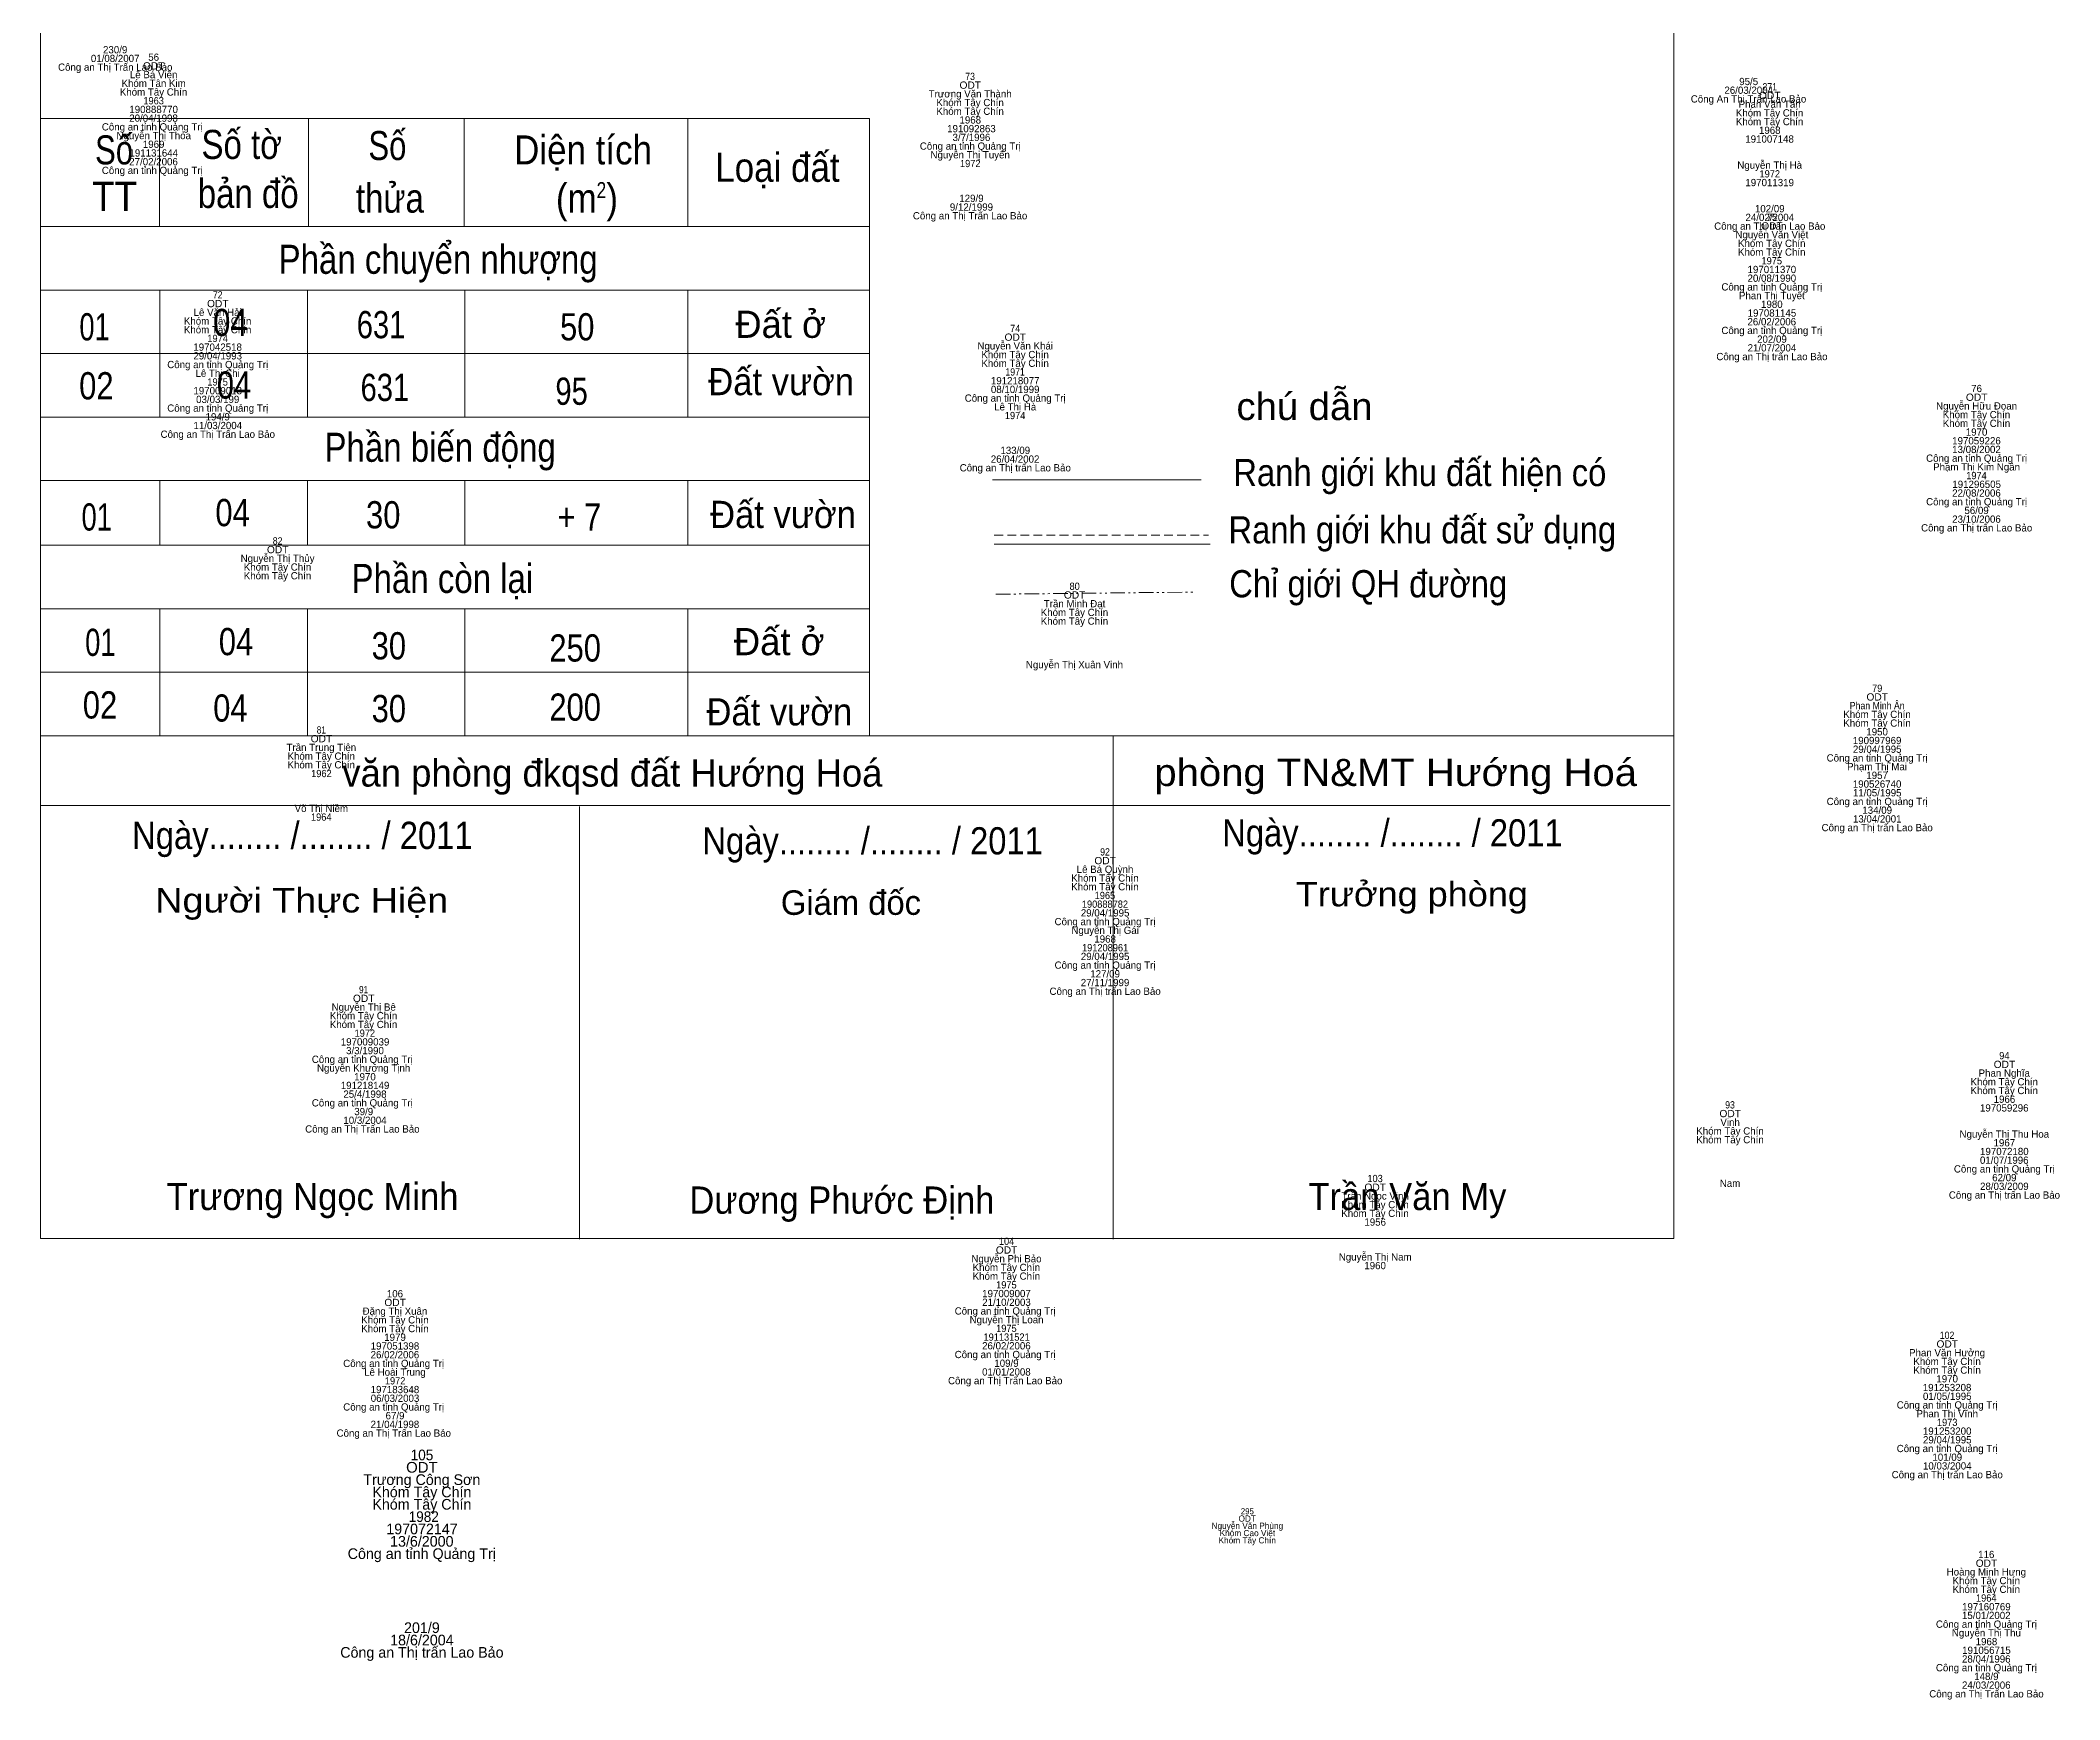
# Model space of a CAD drawing. Header units: metres. Extents: x 537000 to 537501, y 1838003 to 1838507.
# Drawn here: x 537216.8 to 537328, y 1838234.5 to 1838325.9 of the extents above; entities that cross this region are included whole.
import ezdxf
from ezdxf.enums import TextEntityAlignment as Align

# ---------------------------------------------------------------- set-up
doc = ezdxf.new("R2010")
doc.units = ezdxf.units.M
doc.header["$LTSCALE"] = 0.16
doc.linetypes.add('DASH_DOUBLE_DOT', pattern=[9.2, 5, -1.2, 0.3, -1.2, 0.3, -1.2])
doc.linetypes.add('MEDIUM_DASHED', pattern=[4.5, 3, -1.5])
doc.layers.add('1', color=7, linetype='Continuous')
doc.layers.add('2', color=7, linetype='DASH_DOUBLE_DOT', lineweight=13)
doc.layers.add('5', color=7, linetype='Continuous', lineweight=13)

msp = doc.modelspace()

# ---------------------------------------------------------------- linework, layer by layer
at = {"layer": '2'}
msp.add_line((537269.44, 1838295.41), (537280.29, 1838295.53), dxfattribs=at)
at = {"layer": '5'}
for p, q in [((537216.79, 1838321.63), (537262.47, 1838321.63)), ((537223.35, 1838321.63), (537223.35, 1838315.67)), ((537231.56, 1838321.63), (537231.56, 1838315.67)), ((537240.14, 1838321.63), (537240.14, 1838315.67)), ((537252.46, 1838321.63), (537252.46, 1838315.67)), ((537262.47, 1838321.63), (537262.47, 1838287.61)), ((537216.79, 1838315.67), (537262.47, 1838315.67)), ((537216.79, 1838312.17), (537262.47, 1838312.17)), ((537223.37, 1838312.17), (537223.37, 1838305.17)), ((537231.51, 1838312.17), (537231.51, 1838305.17)), ((537240.17, 1838312.17), (537240.17, 1838305.17)), ((537252.47, 1838312.17), (537252.47, 1838305.17)), ((537216.79, 1838308.67), (537262.47, 1838308.67)), ((537216.79, 1838305.17), (537262.47, 1838305.17)), ((537216.79, 1838301.67), (537262.47, 1838301.67)), ((537223.37, 1838301.67), (537223.37, 1838298.11)), ((537231.51, 1838301.67), (537231.51, 1838298.11)), ((537240.17, 1838301.67), (537240.17, 1838298.11)), ((537252.47, 1838301.67), (537252.47, 1838298.11)), ((537269.25, 1838301.71), (537280.75, 1838301.71)), ((537269.35, 1838298.17), (537281.25, 1838298.17)), ((537216.79, 1838298.11), (537262.47, 1838298.11)), ((537216.79, 1838294.61), (537262.47, 1838294.61)), ((537223.37, 1838294.61), (537223.37, 1838287.61)), ((537231.51, 1838294.61), (537231.51, 1838287.61)), ((537240.17, 1838294.61), (537240.17, 1838287.61)), ((537252.47, 1838294.61), (537252.47, 1838287.61)), ((537216.79, 1838291.11), (537262.47, 1838291.11)), ((537216.79, 1838287.61), (537306.79, 1838287.61)), ((537275.89, 1838287.61), (537275.89, 1838259.87)), ((537216.79, 1838283.77), (537306.59, 1838283.77)), ((537246.49, 1838283.71), (537246.49, 1838259.87))]:
    msp.add_line(p, q, dxfattribs=at)
at = {"layer": '5', "linetype": 'MEDIUM_DASHED'}
msp.add_line((537269.35, 1838298.67), (537281.15, 1838298.67), dxfattribs=at)
at = {"layer": '5'}
msp.add_lwpolyline([(537216.79, 1838401.67), (537306.79, 1838401.67), (537306.79, 1838259.91), (537216.79, 1838259.91)], close=True, dxfattribs=at)

# ---------------------------------------------------------------- texts
at = {"layer": '1'}
for s, height, p in [('01/08/2007', 0.4, (537220.91, 1838324.74)), ('230/9', 0.4, (537220.91, 1838325.22)), ('56', 0.4, (537223.03, 1838324.81)), ('Công an Thị Trấn Lao Bảo', 0.4, (537220.915, 1838324.26)), ('Khóm Tân Kim', 0.4, (537223.03, 1838323.37)), ('Lê Bá Viện', 0.4, (537223.03, 1838323.85)), ('95/5', 0.4, (537310.915, 1838323.47)), ('Khóm Tây Chín', 0.4, (537223.025, 1838322.89)), ('Trương Văn Thành', 0.4, (537268.02, 1838322.79)), ('Khóm Tây Chín', 0.4, (537268.015, 1838322.31)), ('Công An Thị Trấn Lao Bảo', 0.4, (537310.905, 1838322.51)), ('26/03/2004', 0.4, (537310.915, 1838322.99)), ('Phan Văn Tân', 0.4, (537312.07, 1838322.22)), ('20/04/1998', 0.4, (537223.025, 1838321.45)), ('190888770', 0.4, (537223.03, 1838321.93)), ('Khóm Tây Chín', 0.4, (537268.015, 1838321.83)), ('1968', 0.4, (537268.025, 1838321.35)), ('Khóm Tây Chín', 0.4, (537312.065, 1838321.74)), ('Khóm Tây Chín', 0.4, (537312.065, 1838321.26)), ('Công an tỉnh Quảng Trị ', 0.4, (537223.03, 1838320.97)), ('Nguyễn Thị Thỏa', 0.4, (537223.035, 1838320.49)), ('1969', 0.4, (537223.03, 1838320.01)), (' 191092863', 0.4, (537268.015, 1838320.87)), (' 3/7/1996', 0.4, (537268.015, 1838320.39)), ('191007148', 0.4, (537312.065, 1838320.3)), ('1968', 0.4, (537312.075, 1838320.78)), ('27/02/2006', 0.4, (537223.025, 1838319.05)), ('191131644', 0.4, (537223.035, 1838319.53)), (' Công an tỉnh Quảng Trị ', 0.4, (537268.025, 1838319.91)), ('Nguyễn Thị Tuyến', 0.4, (537268.02, 1838319.43)), ('Nguyễn Thị Hà', 0.4, (537312.07, 1838318.86)), ('Công an tỉnh Quảng Trị ', 0.4, (537223.03, 1838318.57)), ('197011319', 0.4, (537312.07, 1838317.9)), (' 129/9', 0.4, (537268.015, 1838317.03)), (' Công an Thị Trấn Lao Bảo ', 0.4, (537268.015, 1838316.07)), (' 9/12/1999', 0.4, (537268.015, 1838316.55)), ('Công an Thị trấn Lao Bảo', 0.4, (537312.075, 1838315.5)), ('24/02/2004', 0.4, (537312.075, 1838315.98)), ('102/09', 0.4, (537312.075, 1838316.46)), ('Nguyễn Văn Việt', 0.4, (537312.19, 1838315.03)), ('Khóm Tây Chín', 0.4, (537312.185, 1838314.55)), ('Khóm Tây Chín', 0.4, (537312.185, 1838314.07)), ('20/08/1990', 0.4, (537312.19, 1838312.63)), ('197011370', 0.4, (537312.19, 1838313.11)), ('Công an tỉnh Quảng Trị', 0.4, (537312.19, 1838312.15)), ('Phan Thị Tuyết', 0.4, (537312.19, 1838311.67)), ('1980', 0.4, (537312.19, 1838311.19)), ('Khóm Tây Chín', 0.4, (537226.555, 1838310.27)), ('Lê Văn Hải', 0.4, (537226.555, 1838310.75)), ('26/02/2006', 0.4, (537312.185, 1838310.23)), ('197081145', 0.4, (537312.195, 1838310.71)), ('Khóm Tây Chín', 0.4, (537226.555, 1838309.79)), ('Nguyễn Văn Khái', 0.4, (537270.5, 1838308.9)), ('Công an tỉnh Quảng Trị', 0.4, (537312.19, 1838309.75)), ('202/09', 0.4, (537312.195, 1838309.27)), ('Công an tỉnh Quảng Trị', 0.4, (537226.56, 1838307.87)), ('29/04/1993', 0.4, (537226.56, 1838308.35)), ('197042518', 0.4, (537226.555, 1838308.83)), ('Khóm Tây Chín', 0.4, (537270.495, 1838308.42)), ('Khóm Tây Chín', 0.4, (537270.495, 1838307.94)), ('Công an Thị trấn Lao Bảo', 0.4, (537312.195, 1838308.31)), ('21/07/2004', 0.4, (537312.195, 1838308.79)), ('Lê Thị Chi', 0.4, (537226.555, 1838307.39)), ('191218077', 0.4, (537270.5, 1838306.98)), ('197009013', 0.4, (537226.56, 1838306.43)), ('03/03/199', 0.4, (537226.56, 1838305.95)), ('Công an tỉnh Quảng Trị', 0.4, (537270.5, 1838306.02)), ('08/10/1999', 0.4, (537270.5, 1838306.5)), ('Lê Thị Hà', 0.4, (537270.5, 1838305.54)), ('Nguyễn Hữu Đoan', 0.4, (537323.47, 1838305.59)), ('76', 0.4, (537323.47, 1838306.55)), ('Công an tỉnh Quảng Trị', 0.4, (537226.56, 1838305.47)), ('11/03/2004', 0.4, (537226.565, 1838304.51)), ('194/9', 0.4, (537226.56, 1838304.99)), ('Khóm Tây Chín', 0.4, (537323.465, 1838305.11)), ('Khóm Tây Chín', 0.4, (537323.465, 1838304.63)), ('Công an Thị Trấn Lao Bảo', 0.4, (537226.565, 1838304.03)), ('197059226', 0.4, (537323.465, 1838303.67)), ('1970', 0.4, (537323.47, 1838304.15)), ('Công an Thị trấn Lao Bảo', 0.4, (537270.505, 1838302.18)), ('26/04/2002', 0.4, (537270.495, 1838302.66)), ('133/09', 0.4, (537270.505, 1838303.14)), ('Công an tỉnh Quảng Trị', 0.4, (537323.47, 1838302.71)), ('Phạm Thị Kim Ngân', 0.4, (537323.47, 1838302.23)), ('13/08/2002', 0.4, (537323.465, 1838303.19)), ('191296505', 0.4, (537323.475, 1838301.27)), ('Công an tỉnh Quảng Trị', 0.4, (537323.47, 1838300.31)), ('22/08/2006', 0.4, (537323.465, 1838300.79)), ('Công an Thị trấn Lao Bảo', 0.4, (537323.475, 1838298.87)), ('23/10/2006', 0.4, (537323.465, 1838299.35)), ('56/09', 0.4, (537323.47, 1838299.83)), ('Nguyễn Thị Thủy', 0.4, (537229.86, 1838297.19)), ('Khóm Tây Chín', 0.4, (537229.855, 1838296.71)), ('Khóm Tây Chín', 0.4, (537229.855, 1838296.23)), ('Trần Minh Đạt', 0.4, (537273.77, 1838294.69)), ('Khóm Tây Chín', 0.4, (537273.765, 1838294.21)), ('Khóm Tây Chín', 0.4, (537273.765, 1838293.73)), ('Nguyễn Thị Xuân Vinh', 0.4, (537273.765, 1838291.33)), ('Khóm Tây Chín', 0.4, (537317.985, 1838288.59)), ('Khóm Tây Chín', 0.4, (537317.985, 1838288.11)), ('Trần Trung Tiên', 0.4, (537232.27, 1838286.77)), ('29/04/1995', 0.4, (537317.995, 1838286.67)), ('190997969', 0.4, (537317.99, 1838287.15)), ('1950', 0.4, (537317.99, 1838287.63)), ('Khóm Tây Chín', 0.4, (537232.265, 1838286.29)), ('Khóm Tây Chín', 0.4, (537232.265, 1838285.81)), ('Công an tỉnh Quảng Trị', 0.4, (537317.99, 1838286.19)), ('Phạm Thị Mai', 0.4, (537317.985, 1838285.71)), ('190526740', 0.4, (537317.99, 1838284.75)), ('1957', 0.4, (537317.99, 1838285.23)), ('Võ Thị Niềm', 0.4, (537232.27, 1838283.41)), ('Công an tỉnh Quảng Trị', 0.4, (537317.99, 1838283.79)), ('11/05/1995', 0.4, (537317.995, 1838284.27)), ('134/09', 0.4, (537317.995, 1838283.31)), ('Công an Thị trấn Lao Bảo', 0.4, (537317.995, 1838282.35)), ('13/04/2001', 0.4, (537317.995, 1838282.83)), ('Lê Bá Quỳnh', 0.4, (537275.45, 1838280.05)), ('Khóm Tây Chín', 0.4, (537275.445, 1838279.57)), ('Khóm Tây Chín', 0.4, (537275.445, 1838279.09)), ('Công an tỉnh Quảng Trị', 0.4, (537275.45, 1838277.17)), ('Nguyễn Thị Gái', 0.4, (537275.455, 1838276.69)), ('29/04/1995', 0.4, (537275.455, 1838277.65)), ('1968', 0.4, (537275.455, 1838276.21)), ('Công an tỉnh Quảng Trị', 0.4, (537275.45, 1838274.77)), ('29/04/1995', 0.4, (537275.455, 1838275.25)), ('Công an Thị trấn Lao Bảo', 0.4, (537275.455, 1838273.33)), ('27/11/1999', 0.4, (537275.45, 1838273.81)), ('127/09', 0.4, (537275.455, 1838274.29)), ('Nguyễn Thị Bê', 0.4, (537234.605, 1838272.46)), ('Khóm Tây Chín', 0.4, (537234.595, 1838271.98)), ('Khóm Tây Chín', 0.4, (537234.595, 1838271.5)), (' 197009039', 0.4, (537234.605, 1838270.54)), (' 3/3/1990', 0.4, (537234.6, 1838270.06)), ('Công an tỉnh Quảng Trị ', 0.4, (537234.6, 1838269.58)), ('Nguyễn Khương Tịnh', 0.4, (537234.6, 1838269.1)), ('Phan Nghĩa', 0.4, (537324.995, 1838268.82)), (' 191218149', 0.4, (537234.605, 1838268.14)), (' 1970', 0.4, (537234.6, 1838268.62)), ('Khóm Tây Chín', 0.4, (537324.995, 1838268.34)), ('Khóm Tây Chín', 0.4, (537324.995, 1838267.86)), ('Công an tỉnh Quảng Trị ', 0.4, (537234.6, 1838267.18)), (' 25/4/1998', 0.4, (537234.6, 1838267.66)), (' 39/9 ', 0.4, (537234.605, 1838266.7)), ('197059296', 0.4, (537324.995, 1838266.9)), ('1966', 0.4, (537325.005, 1838267.38)), ('Công an Thị Trấn Lao Bảo ', 0.4, (537234.605, 1838265.74)), (' 10/3/2004', 0.4, (537234.6, 1838266.22)), ('Khóm Tây Chín', 0.4, (537309.885, 1838265.63)), ('Vinh', 0.4, (537309.89, 1838266.11)), ('Nguyễn Thị Thu Hoa', 0.4, (537325, 1838265.46)), ('Khóm Tây Chín', 0.4, (537309.885, 1838265.15)), ('197072180', 0.4, (537325, 1838264.5)), ('1967', 0.4, (537325, 1838264.98)), ('Công an tỉnh Quảng Trị', 0.4, (537325, 1838263.54)), ('01/07/1996', 0.4, (537324.995, 1838264.02)), ('Nam', 0.4, (537309.885, 1838262.75)), ('Công an Thị trấn Lao Bảo', 0.4, (537325.005, 1838262.1)), ('28/03/2009', 0.4, (537325, 1838262.58)), ('62/09', 0.4, (537325, 1838263.06)), ('Trần Ngọc Vinh', 0.4, (537290.33, 1838262.05)), ('Khóm Tây Chín', 0.4, (537290.325, 1838261.57)), ('Khóm Tây Chín', 0.4, (537290.325, 1838261.09)), ('1956', 0.4, (537290.335, 1838260.61)), ('Nguyễn Phi Bảo', 0.4, (537270.02, 1838258.59)), ('Khóm Tây Chín', 0.4, (537270.015, 1838258.11)), ('Nguyễn Thị Nam', 0.4, (537290.335, 1838258.69)), ('1960', 0.4, (537290.33, 1838258.21)), ('106', 0.4, (537236.325, 1838256.66)), ('Khóm Tây Chín', 0.4, (537270.015, 1838257.63)), ('197009007', 0.4, (537270.02, 1838256.67)), ('Đặng Thị Xuân', 0.4, (537236.325, 1838255.7)), ('Công an tỉnh Quảng Trị ', 0.4, (537270.02, 1838255.71)), ('21/10/2003', 0.4, (537270.02, 1838256.19)), ('Khóm Tây Chín', 0.4, (537236.325, 1838255.22)), ('Khóm Tây Chín', 0.4, (537236.325, 1838254.74)), ('Nguyễn Thị Loan', 0.4, (537270.025, 1838255.23)), ('26/02/2006', 0.4, (537236.325, 1838253.3)), ('197051398', 0.4, (537236.325, 1838253.78)), ('1979', 0.4, (537236.33, 1838254.26)), ('Công an tỉnh Quảng Trị ', 0.4, (537270.02, 1838253.31)), ('26/02/2006', 0.4, (537270.015, 1838253.79)), ('Phan Văn Hưởng', 0.4, (537321.845, 1838253.41)), ('Công an tỉnh Quảng Trị ', 0.4, (537236.33, 1838252.82)), ('Lê Hoài Trung', 0.4, (537236.325, 1838252.34)), ('01/01/2008', 0.4, (537270.015, 1838252.35)), ('109/9', 0.4, (537270.02, 1838252.83)), ('Khóm Tây Chín', 0.4, (537321.845, 1838252.93)), ('Khóm Tây Chín', 0.4, (537321.845, 1838252.45)), ('197183648', 0.4, (537236.325, 1838251.38)), ('Công an Thị Trấn Lao Bảo ', 0.4, (537270.025, 1838251.87)), ('01/05/1995', 0.4, (537321.855, 1838251.01)), ('191253208', 0.4, (537321.845, 1838251.49)), ('1970', 0.4, (537321.85, 1838251.97)), ('Công an tỉnh Quảng Trị ', 0.4, (537236.33, 1838250.42)), ('06/03/2003', 0.4, (537236.33, 1838250.9)), ('67/9', 0.4, (537236.33, 1838249.94)), ('Công an tỉnh Quảng Trị', 0.4, (537321.85, 1838250.53)), ('Phan Thị Vĩnh', 0.4, (537321.855, 1838250.05)), ('Công an Thị Trấn Lao Bảo ', 0.4, (537236.335, 1838248.98)), ('21/04/1998', 0.4, (537236.325, 1838249.46)), ('191253200', 0.4, (537321.85, 1838249.09)), ('Công an tỉnh Quảng Trị', 0.4, (537321.85, 1838248.13)), ('29/04/1995', 0.4, (537321.855, 1838248.61)), ('Công an Thị trấn Lao Bảo', 0.4, (537321.855, 1838246.69)), ('10/03/2004', 0.4, (537321.855, 1838247.17)), ('101/09', 0.4, (537321.855, 1838247.65)), ('Trương Công Sơn', 0.5875, (537237.81, 1838246.32)), ('Khóm Tây Chín', 0.5875, (537237.81, 1838245.64)), ('Khóm Tây Chín', 0.5875, (537237.81, 1838244.96)), ('197072147', 0.5875, (537237.815, 1838243.6)), ('Nguyễn Văn Phùng', 0.34, (537283.29, 1838243.9)), ('Khóm Cao Việt', 0.34, (537283.295, 1838243.5)), ('ODT', 0.34, (537283.285, 1838244.3)), ('Công an tỉnh Quảng Trị', 0.5875, (537237.805, 1838242.24)), ('13/6/2000', 0.5875, (537237.805, 1838242.92)), ('Khóm Tây Chín', 0.34, (537283.285, 1838243.1)), ('116', 0.4, (537324.005, 1838242.29)), ('Hoàng Minh Hưng', 0.4, (537324.01, 1838241.33)), ('Khóm Tây Chín', 0.4, (537324.005, 1838240.85)), ('Khóm Tây Chín', 0.4, (537324.005, 1838240.37)), ('15/01/2002', 0.4, (537324.005, 1838238.93)), ('197160769', 0.4, (537324.01, 1838239.41)), ('18/6/2004', 0.5875, (537237.81, 1838237.48)), ('201/9', 0.5875, (537237.81, 1838238.16)), ('Công an tỉnh Quảng Trị', 0.4, (537324.01, 1838238.45)), ('Nguyễn Thị Thu', 0.4, (537324.01, 1838237.97)), ('Công an Thị trấn Lao Bảo', 0.5875, (537237.81, 1838236.8)), ('191056715', 0.4, (537324.015, 1838237.01)), ('1968', 0.4, (537324.015, 1838237.49)), ('Công an tỉnh Quảng Trị', 0.4, (537324.01, 1838236.05)), ('28/04/1996', 0.4, (537324.005, 1838236.53)), ('148/9', 0.4, (537324.01, 1838235.57)), ('Công an Thị Trấn Lao Bảo', 0.4, (537324.015, 1838234.61)), ('24/03/2006', 0.4, (537324.005, 1838235.09))]:
    msp.add_text(s, height=height, dxfattribs=at).set_placement(p, align=Align.CENTER)
for s, height, width, p in [('ODT', 0.4, 1.05, (537223.035, 1838324.33)), ('73', 0.4, 0.9, (537268.015, 1838323.75)), ('1963', 0.4, 0.95, (537223.03, 1838322.41)), ('ODT', 0.4, 1.05, (537268.025, 1838323.27)), ('ODT', 0.4, 1.05, (537312.075, 1838322.7)), ('271', 0.4, 0.9, (537312.075, 1838323.18)), ('1972', 0.4, 0.95, (537268.025, 1838318.95)), ('1972', 0.4, 0.95, (537312.075, 1838318.38)), ('75', 0.4, 0.95, (537312.19, 1838315.99)), ('ODT', 0.4, 1.05, (537312.195, 1838315.51)), ('1975', 0.4, 0.95, (537312.185, 1838313.59)), ('ODT', 0.4, 1.05, (537226.565, 1838311.23)), ('72', 0.4, 0.9, (537226.56, 1838311.71)), ('1974', 0.4, 0.95, (537226.555, 1838309.31)), ('ODT', 0.4, 1.05, (537270.505, 1838309.38)), ('74', 0.4, 0.95, (537270.5, 1838309.86)), ('1975', 0.4, 0.95, (537226.555, 1838306.91)), ('1971', 0.4, 0.9, (537270.495, 1838307.46)), ('ODT', 0.4, 1.05, (537323.475, 1838306.07)), ('1974', 0.4, 0.95, (537270.495, 1838305.06)), ('1974', 0.4, 0.95, (537323.465, 1838301.75)), ('82', 0.4, 0.9, (537229.86, 1838298.15)), ('ODT', 0.4, 1.05, (537229.865, 1838297.67)), ('80', 0.4, 0.95, (537273.775, 1838295.65)), ('ODT', 0.4, 1.05, (537273.775, 1838295.17)), ('79', 0.4, 0.95, (537317.995, 1838290.03)), ('Phan Minh Ân', 0.4, 0.9, (537317.995, 1838289.07)), ('ODT', 0.4, 1.05, (537317.995, 1838289.55)), ('81', 0.4, 0.85, (537232.27, 1838287.73)), ('ODT', 0.4, 1.05, (537232.275, 1838287.25)), ('1962', 0.4, 0.95, (537232.275, 1838285.33)), ('1964', 0.4, 0.95, (537232.265, 1838282.93)), ('ODT', 0.4, 1.05, (537275.455, 1838280.53)), ('92', 0.4, 0.9, (537275.45, 1838281.01)), ('190888782', 0.4, 0.95, (537275.445, 1838278.13)), ('1965', 0.4, 0.95, (537275.445, 1838278.61)), ('191208961', 0.4, 0.95, (537275.455, 1838275.73)), ('91', 0.4, 0.85, (537234.6, 1838273.42)), ('ODT', 0.4, 1.05, (537234.605, 1838272.94)), (' 1972', 0.4, 0.95, (537234.595, 1838271.02)), ('ODT', 0.4, 1.05, (537325.005, 1838269.3)), ('94', 0.4, 0.95, (537325, 1838269.78)), ('ODT', 0.4, 1.05, (537309.895, 1838266.59)), ('93', 0.4, 0.9, (537309.885, 1838267.07)), ('ODT', 0.4, 1.05, (537290.335, 1838262.53)), ('103', 0.4, 0.95, (537290.33, 1838263.01)), ('ODT', 0.4, 1.05, (537270.025, 1838259.07)), ('104', 0.4, 0.95, (537270.025, 1838259.55)), ('1975', 0.4, 0.95, (537270.015, 1838257.15)), ('ODT', 0.4, 1.05, (537236.335, 1838256.18)), ('1975', 0.4, 0.95, (537270.015, 1838254.75)), ('102', 0.4, 0.9, (537321.845, 1838254.37)), ('191131521', 0.4, 0.95, (537270.025, 1838254.27)), ('ODT', 0.4, 1.05, (537321.855, 1838253.89)), ('1972', 0.4, 0.95, (537236.335, 1838251.86)), ('1973', 0.4, 0.95, (537321.85, 1838249.57)), ('105', 0.5875, 0.95, (537237.815, 1838247.68)), ('ODT', 0.5875, 1.05, (537237.81, 1838247)), (' 1982', 0.5875, 0.95, (537237.81, 1838244.28)), ('295', 0.34, 0.95, (537283.29, 1838244.7)), ('ODT', 0.4, 1.05, (537324.015, 1838241.81)), ('1964', 0.4, 0.95, (537324.005, 1838239.89))]:
    msp.add_text(s, height=height, dxfattribs=dict(at, width=width)).set_placement(p, align=Align.CENTER)
at = {"layer": '5'}
for s, height, width, p in [('Số', 1.6, 0.8, (537220.85, 1838319.1)), ('Số tờ', 1.6, 0.85, (537227.88, 1838319.4)), ('Số', 1.6, 0.8, (537235.91, 1838319.34)), ('Diện tích', 1.6, 0.9, (537246.69, 1838319.1)), ('Loại đất', 1.6, 0.9, (537257.4, 1838318.14)), ('bản đồ', 1.6, 0.85, (537228.24, 1838316.7)), ('thửa', 1.6, 0.85, (537236.045, 1838316.44)), ('TT', 1.6, 0.95, (537220.88, 1838316.54)), ('(m )', 1.6, 0.9, (537246.905, 1838316.44)), ('2', 0.886, 0.8, (537247.7, 1838317.24)), ('Phần chuyển nhượng', 1.6, 0.85, (537238.705, 1838313.07)), ('01', 1.5, 0.75, (537219.775, 1838309.4)), ('04', 1.5, 0.85, (537227.26, 1838309.64)), ('631', 1.5, 0.8, (537235.56, 1838309.52)), ('50', 1.5, 0.85, (537246.37, 1838309.4)), ('02', 1.5, 0.85, (537219.875, 1838306.15)), ('04', 1.5, 0.85, (537227.46, 1838306.19)), ('631', 1.5, 0.8, (537235.77, 1838306.06)), ('95', 1.5, 0.8, (537246.06, 1838305.85)), ('Đất vườn', 1.5, 0.95, (537257.605, 1838306.38)), ('chú dẫn', 1.5, 1.05, (537286.44, 1838305.01)), ('Phần biến động', 1.6, 0.85, (537238.815, 1838302.71)), ('Ranh giới khu đất hiện có ', 1.5, 0.9, (537293.045, 1838301.37)), ('01', 1.5, 0.75, (537219.895, 1838298.92)), ('04', 1.5, 0.85, (537227.38, 1838299.16)), ('30', 1.5, 0.85, (537235.68, 1838299.04)), ('+ 7', 1.5, 0.85, (537246.485, 1838298.92)), ('Đất vườn', 1.5, 0.95, (537257.705, 1838299.06)), ('Ranh giới khu đất sử dụng', 1.5, 0.9, (537292.93, 1838298.21)), ('Phần còn lại', 1.6, 0.85, (537238.94, 1838295.48)), ('Chỉ giới QH đường', 1.5, 0.9, (537289.95, 1838295.24)), ('01', 1.5, 0.75, (537220.095, 1838292.01)), ('04', 1.5, 0.85, (537227.57, 1838292.05)), ('30', 1.5, 0.85, (537235.99, 1838291.82)), ('250', 1.5, 0.85, (537246.255, 1838291.7)), ('02', 1.5, 0.85, (537220.075, 1838288.56)), ('04', 1.5, 0.85, (537227.26, 1838288.39)), ('30', 1.5, 0.85, (537235.99, 1838288.36)), ('200', 1.5, 0.85, (537246.255, 1838288.44)), ('Đất vườn', 1.5, 0.95, (537257.505, 1838288.18)), ('phòng TN&MT Hướng Hoá ', 1.5, 1.1, (537291.77, 1838284.84)), ('Ngày........ /........ / 2011', 1.5, 0.9, (537231.225, 1838281.37)), ('Ngày........ /........ / 2011', 1.5, 0.9, (537262.645, 1838281.07)), ('Ngày........ /........ / 2011', 1.5, 0.9, (537291.285, 1838281.51)), ('Người Thực Hiện', 1.35, 1.15, (537231.19, 1838277.87)), ('Trưởng phòng', 1.35, 1.1, (537292.355, 1838278.21)), ('Trương Ngọc Minh', 1.5, 0.95, (537231.785, 1838261.47)), ('Dương Phước Định', 1.5, 0.95, (537260.95, 1838261.27)), ('Trần Văn My', 1.5, 0.95, (537292.11, 1838261.47))]:
    msp.add_text(s, height=height, dxfattribs=dict(at, width=width)).set_placement(p, align=Align.CENTER)
for s, height, p in [('Đất ở', 1.5, (537257.575, 1838309.54)), ('Đất ở', 1.5, (537257.495, 1838292.05)), ('văn phòng đkqsd đất Hướng Hoá ', 1.5, (537248.585, 1838284.81)), ('Giám đốc', 1.35, (537261.45, 1838277.74))]:
    msp.add_text(s, height=height, dxfattribs=at).set_placement(p, align=Align.CENTER)

doc.saveas('drawing.dxf')
